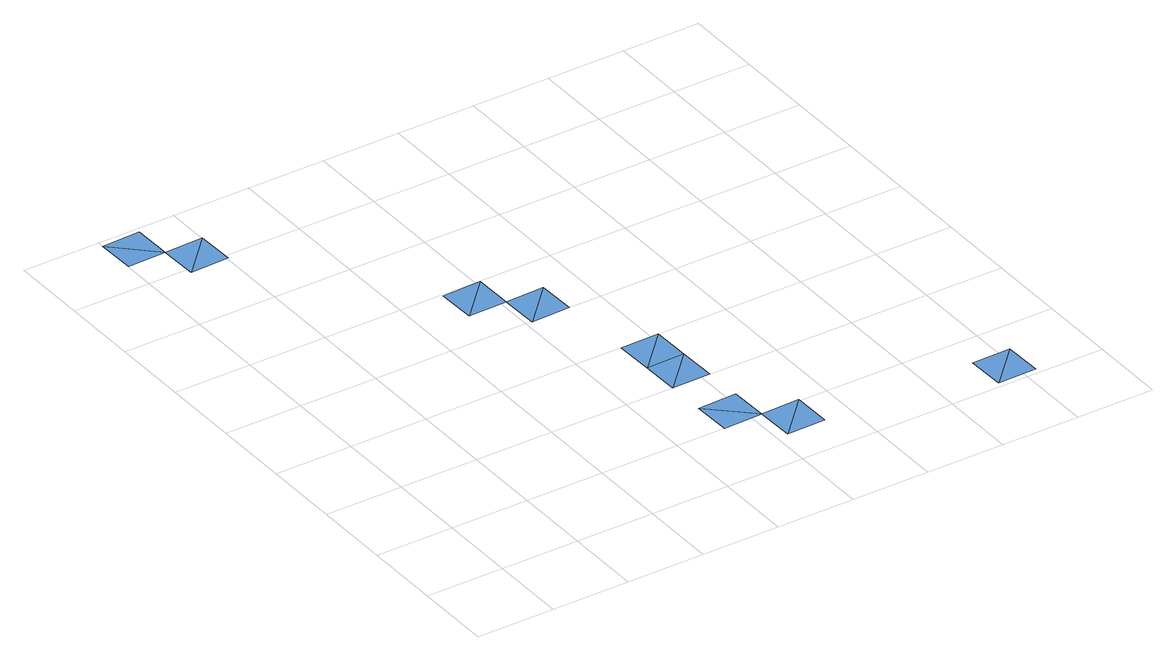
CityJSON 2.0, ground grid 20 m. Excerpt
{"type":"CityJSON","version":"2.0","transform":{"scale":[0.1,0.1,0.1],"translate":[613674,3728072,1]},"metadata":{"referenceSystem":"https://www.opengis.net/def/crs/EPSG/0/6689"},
"CityObjects":{
"waterbody1":{"type":"WaterBody","attributes":{"name":"福岡県津波浸水想定図","class":"1140","function":"2","WaterBodyTsunamiRiskAttribute.description":"1","WaterBodyTsunamiRiskAttribute.rank":"4"},"geometry":[{"type":"MultiSurface","lod":"1","boundaries":[[[0,1,2]],[[2,1,3]],[[4,1,5]],[[5,6,4]],[[7,8,9]],[[10,11,12]],[[13,7,9]],[[11,14,12]],[[15,16,17]],[[18,11,19]],[[20,21,13]],[[17,22,23]],[[15,24,16]],[[18,19,25]],[[20,26,21]],[[17,16,22]],[[27,28,29]],[[27,30,28]]]}]}
},
"vertices":[
[2,1484,8],[102,1486,8],[0,1584,8],[100,1586,8],[202,1488,8],[104,1386,8],[204,1388,8],[612,996,9],[512,994,9],[514,894,9],[727,198,9],[827,200,9],[725,298,9],[614,896,9],[825,300,9],[723,398,9],[821,500,9],[722,498,9],[927,202,10],[829,100,10],[616,796,9],[714,898,9],[820,600,9],[720,598,9],[823,400,9],[929,102,10],[716,798,9],[1331,10,11],[1429,111,11],[1329,110,11],[1431,12,11]
]}
